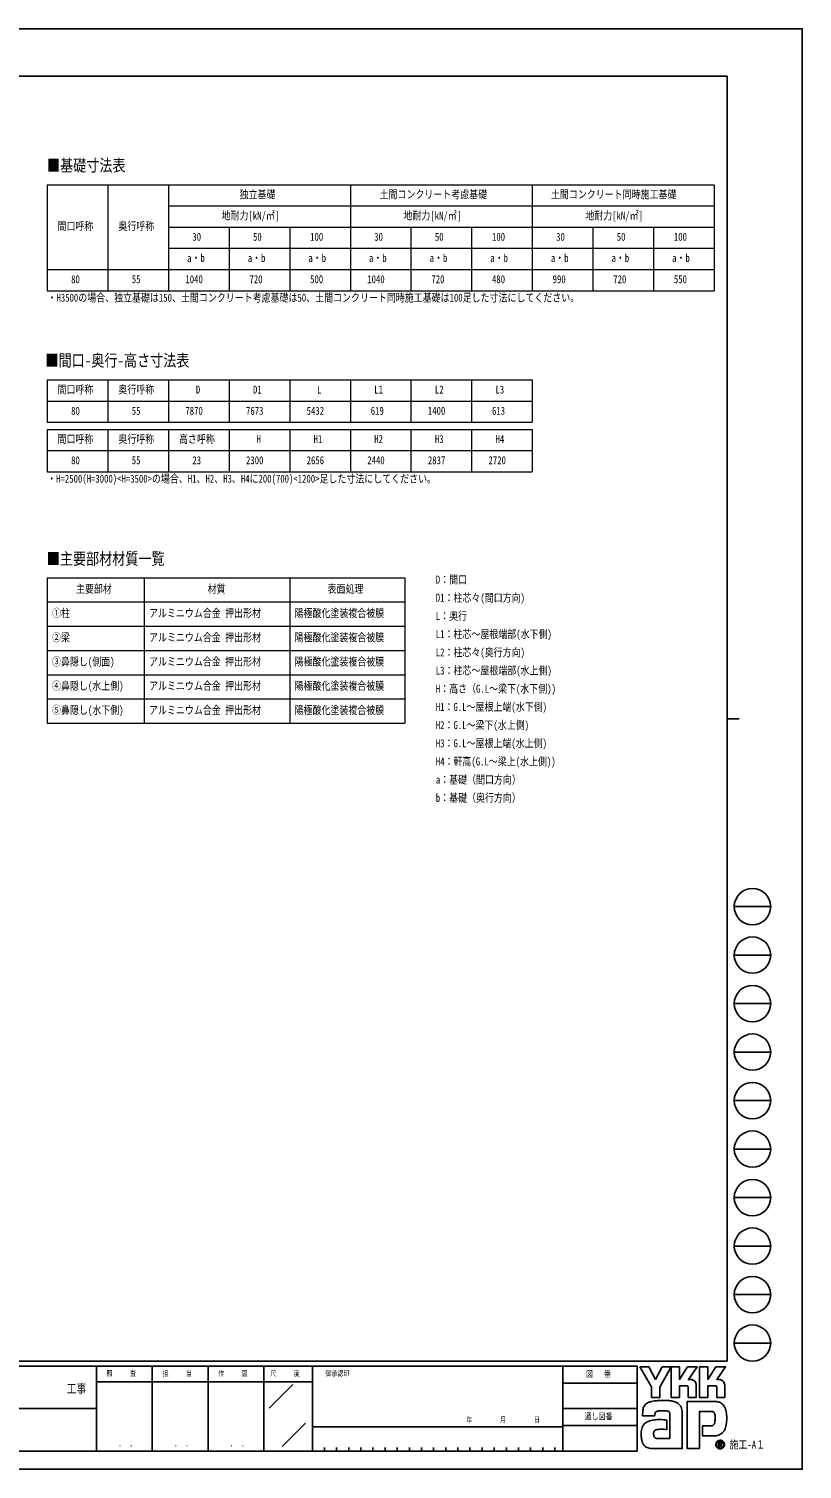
# Model space of a CAD drawing. Units: millimetres, scale not verified. Extents: x -16820 to 16820, y -11880 to 11880.
# Drawn here: x 4063 to 16820, y -11880 to 11880 of the extents above; entities that cross this region are included whole.
import ezdxf
from ezdxf.enums import TextEntityAlignment as Align

# ---------------------------------------------------------------- set-up
doc = ezdxf.new("R2010")
doc.units = ezdxf.units.MM
doc.header["$LTSCALE"] = 50
doc.layers.add('0-1_TABLE1', color=7, linetype='Continuous', lineweight=18)
doc.layers.add('0-2_USER1', color=3, linetype='Continuous')
doc.layers.add('0-7_YKK_ZWAK', color=7, linetype='Continuous')
doc.styles.add('ＭＳ ゴシック', font='')
doc.styles.get('ＭＳ ゴシック').set_extended_font_data('MS Gothic')

msp = doc.modelspace()

# ---------------------------------------------------------------- linework, layer by layer
at = {"layer": '0-1_TABLE1'}
for p, q in [((4366.73, 9308.94), (15366.73, 9308.94)), ((4366.73, 9308.94), (4366.73, 7558.94)), ((5366.73, 9308.94), (5366.73, 7558.94)), ((6366.73, 9308.94), (6366.73, 7558.94)), ((9366.73, 9308.94), (9366.73, 7558.94)), ((12366.73, 9308.94), (12366.73, 7558.94)), ((6366.73, 8958.94), (15366.73, 8958.94)), ((6366.73, 8608.94), (15366.73, 8608.94)), ((7366.73, 8608.94), (7366.73, 7558.94)), ((8366.73, 8608.94), (8366.73, 7558.94)), ((10366.73, 8608.94), (10366.73, 7558.94)), ((11366.73, 8608.94), (11366.73, 7558.94)), ((13366.73, 8608.94), (13366.73, 7558.94)), ((14366.73, 8608.94), (14366.73, 7558.94)), ((6366.73, 8258.94), (15366.73, 8258.94)), ((4366.73, 7908.94), (15366.73, 7908.94)), ((4366.73, 7558.94), (15366.73, 7558.94)), ((4366.73, 6088.59), (12366.73, 6088.59)), ((4366.73, 6088.59), (4366.73, 5388.59)), ((5366.73, 6088.59), (5366.73, 5388.59)), ((6366.73, 6088.59), (6366.73, 5388.59)), ((7366.73, 6088.59), (7366.73, 5388.59)), ((8366.73, 6088.59), (8366.73, 5388.59)), ((9366.73, 6088.59), (9366.73, 5388.59)), ((10366.73, 6088.59), (10366.73, 5388.59)), ((11366.73, 6088.59), (11366.73, 5388.59)), ((12366.73, 6088.59), (12366.73, 5388.59)), ((4366.73, 5738.59), (12366.73, 5738.59)), ((4366.73, 5388.59), (12366.73, 5388.59)), ((4366.73, 5272.59), (12366.73, 5272.59)), ((4366.73, 5272.59), (4366.73, 4572.59)), ((5366.73, 5272.59), (5366.73, 4572.59)), ((6366.73, 5272.59), (6366.73, 4572.59)), ((7366.73, 5272.59), (7366.73, 4572.59)), ((8366.73, 5272.59), (8366.73, 4572.59)), ((9366.73, 5272.59), (9366.73, 4572.59)), ((10366.73, 5272.59), (10366.73, 4572.59)), ((11366.73, 5272.59), (11366.73, 4572.59)), ((12366.73, 5272.59), (12366.73, 4572.59)), ((4366.73, 4922.59), (12366.73, 4922.59)), ((4366.73, 4572.59), (12366.73, 4572.59)), ((4366.73, 2825.94), (10266.73, 2825.94)), ((4366.73, 2825.94), (4366.73, 425.94)), ((5966.73, 2825.94), (5966.73, 425.94)), ((8366.73, 2825.94), (8366.73, 425.94)), ((10266.73, 2825.94), (10266.73, 425.94)), ((4366.73, 2425.94), (10266.73, 2425.94)), ((4366.73, 2025.94), (10266.73, 2025.94)), ((4366.73, 1625.94), (10266.73, 1625.94)), ((4366.73, 1225.94), (10266.73, 1225.94)), ((4366.73, 825.94), (10266.73, 825.94)), ((4366.73, 425.94), (10266.73, 425.94))]:
    msp.add_line(p, q, dxfattribs=at)
msp.add_lwpolyline([(15366.73, 9308.94), (15366.73, 8608.94), (15366.73, 7558.94)], dxfattribs=at)
at = {"layer": '0-7_YKK_ZWAK'}
for p, q in [((15580.08, 11100), (-15619.92, 11100)), ((15580.08, 11100), (15580.08, -10100)), ((15580.08, 500), (15780.08, 500)), ((15700.08, -2600), (16300.08, -2600)), ((15700.08, -3400), (16300.08, -3400)), ((15700.08, -4200), (16300.08, -4200)), ((15700.08, -5000), (16300.08, -5000)), ((15700.08, -5800), (16300.08, -5800)), ((15700.08, -6600), (16300.08, -6600)), ((15700.08, -7400), (16300.08, -7400)), ((15700.08, -8200), (16300.08, -8200)), ((15700.08, -9000), (16300.08, -9000)), ((15700.08, -9800), (16300.08, -9800)), ((15580.08, -10100), (-15619.92, -10100)), ((5180.08, -10180), (-19.92, -10180)), ((6100.08, -10180), (6100.08, -11580)), ((7020.08, -10180), (7020.08, -11580)), ((7940.08, -10180), (7940.08, -11580)), ((8740.08, -10180), (7940.08, -10180)), ((12870.08, -10180), (8740.08, -10180)), ((8740.08, -10180), (8740.08, -11580)), ((12870.08, -10180), (12870.08, -11580)), ((14100.08, -10180), (12870.08, -10180)), ((14100.08, -10180), (14100.08, -11580)), ((7940.08, -10440), (5180.08, -10440)), ((7940.08, -10440), (8740.08, -10440)), ((8028.42, -10873.16), (8420.15, -10481.43)), ((12870.08, -10460), (14100.08, -10460)), ((-19.92, -10880), (5180.08, -10880)), ((12870.08, -10880), (14100.08, -10880)), ((8242.69, -11503.95), (8627.57, -11119.07)), ((14100.08, -11160), (12870.08, -11160)), ((8740.08, -11180), (12870.08, -11180)), ((-19.92, -11580), (5180.08, -11580)), ((5180.08, -11580), (7940.08, -11580)), ((7940.08, -11580), (8740.08, -11580)), ((8740.08, -11580), (12870.08, -11580)), ((8940.08, -11520), (8940.08, -11580)), ((9140.08, -11520), (9140.08, -11580)), ((9340.08, -11520), (9340.08, -11580)), ((9540.08, -11520), (9540.08, -11580)), ((9740.08, -11520), (9740.08, -11580)), ((9940.08, -11520), (9940.08, -11580)), ((10140.08, -11520), (10140.08, -11580)), ((10340.08, -11520), (10340.08, -11580)), ((10540.08, -11520), (10540.08, -11580)), ((10740.08, -11520), (10740.08, -11580)), ((10940.08, -11520), (10940.08, -11580)), ((11140.08, -11520), (11140.08, -11580)), ((11340.08, -11520), (11340.08, -11580)), ((11540.08, -11520), (11540.08, -11580)), ((11740.08, -11520), (11740.08, -11580)), ((11940.08, -11520), (11940.08, -11580)), ((12140.08, -11520), (12140.08, -11580)), ((12340.08, -11520), (12340.08, -11580)), ((12540.08, -11520), (12540.08, -11580)), ((12740.08, -11520), (12740.08, -11580)), ((12870.08, -11580), (14100.08, -11580)), ((15466.69, -11535.92), (15466.69, -11535.92)), ((15516.66, -11422.88), (15516.66, -11422.88))]:
    msp.add_line(p, q, dxfattribs=at)
for points in [[(-16820, -11880), (16820, -11880), (16820, 11880), (-16820, 11880)], [(14144.08, -10192), (14291.32, -10192), (14401.89, -10400.4), (14512.16, -10192), (14659.51, -10192), (14470.69, -10527.96), (14470.69, -10696.54), (14336.39, -10696.54), (14336.39, -10523.43)]]:
    msp.add_lwpolyline(points, close=True, dxfattribs=at)
for points in [[(7940.08, -10180), (5180.08, -10180), (5180.08, -11580)], [(14922.19, -10506.44), (14795.08, -10506.44), (14795.08, -10696.39), (14659.66, -10696.39), (14659.66, -10192), (14795.08, -10192), (14795.08, -10398.34), (14928.28, -10192), (15087.35, -10192), (14944.64, -10400.85), (14949.7, -10400.85), (14955.28, -10400.85), (14961.01, -10400.85), (14966.53, -10400.85), (14971.46, -10400.85), (14975.44, -10400.85), (14978.1, -10400.85), (14979.07, -10400.85)], [(15390.05, -10506.44), (15263.08, -10506.44), (15263.08, -10696.54), (15127.58, -10696.54), (15127.58, -10192), (15263.08, -10192), (15263.08, -10398.34), (15396.13, -10192), (15555.21, -10192), (15412.49, -10400.85), (15417.6, -10400.85), (15423.21, -10400.85), (15428.95, -10400.85), (15434.45, -10400.85), (15439.37, -10400.85), (15443.32, -10400.85), (15445.97, -10400.85), (15446.93, -10400.85)], [(15018.02, -10408.85), (15034.2, -10418.09), (15047.89, -10430.13), (15058.9, -10444.47), (15067.02, -10460.6), (15072.04, -10477.99), (15073.77, -10496.14), (15073.77, -10696.87), (14941.64, -10696.87), (14941.64, -10525.64)], [(15485.93, -10408.85), (15502.15, -10418.09), (15515.9, -10430.13), (15526.96, -10444.47), (15535.13, -10460.6), (15540.19, -10477.99), (15541.92, -10496.14), (15541.92, -10696.54), (15409.5, -10696.54), (15409.5, -10525.64)], [(14419.18, -10929.25), (14409.89, -10934.48), (14402.64, -10940.87), (14397.15, -10948.33), (14393.17, -10956.78), (14390.42, -10966.12), (14388.64, -10976.28), (14387.56, -10987.16), (14386.92, -10998.67), (14186.98, -10999.16), (14187.56, -10971.81), (14188.67, -10941.09)], [(14830.83, -10876.66), (14836.51, -10899.61), (14839.72, -10924.17), (14840.74, -10950.34), (14840.74, -11540), (14358.21, -11540)], [(14495.79, -11062.11), (14533.63, -11064.61), (14563.38, -11067.94), (14582.84, -11071.07), (14589.82, -11072.93), (14589.82, -11225.89), (14567.69, -11223.56), (14543.42, -11222.24), (14518.59, -11221.73), (14494.75, -11221.81), (14473.47, -11222.25), (14456.33, -11222.84), (14444.9, -11223.35), (14440.74, -11223.57), (14423.45, -11226.73), (14408.54, -11231.68), (14396.01, -11238.45), (14385.87, -11247.08), (14378.11, -11257.59), (14372.73, -11270.02), (14369.74, -11284.4), (14369.14, -11300.76), (14371.05, -11318.75), (14374.87, -11333.63), (14380.37, -11345.67), (14387.31, -11355.16), (14395.44, -11362.38), (14404.54, -11367.62), (14414.35, -11371.16), (14424.64, -11373.29), (14637.05, -11373.29), (14637.05, -10980.3), (14637.11, -10972.5), (14636.7, -10964.89), (14635.71, -10957.55), (14634, -10950.58), (14631.45, -10944.1), (14627.94, -10938.19), (14623.35, -10932.95), (14617.55, -10928.5)], [(14617.55, -10928.5), (14605.09, -10923.61), (14585.18, -10919.46), (14559.76, -10916.41), (14530.83, -10914.78), (14500.33, -10914.91), (14470.25, -10917.14)], [(15315.48, -10926.03), (15124.78, -10926.03), (15124.78, -11540), (14924.92, -11540), (14924.92, -10763.17), (15389.41, -10763.17)], [(15514.85, -10818.05), (15527.89, -10834.5), (15537.65, -10850.44), (15544.46, -10864.86)], [(15498.25, -11283.89), (15479.8, -11298.23), (15460.58, -11309.5), (15440.73, -11317.92), (15420.4, -11323.68), (15399.74, -11326.98), (15378.88, -11328.04), (15173.44, -11328.04), (15173.44, -11166.65), (15289.29, -11166.65), (15310.65, -11166.35), (15329.43, -11164.54), (15345.54, -11159.81)], [(15383.31, -11043.99), (15383.06, -11018.53), (15381.84, -10995.59), (15378.97, -10975.45), (15373.75, -10958.37)], [(15498.42, -11450.39), (15498.33, -11448.04), (15498.03, -11445.79), (15497.55, -11443.62), (15496.87, -11441.55), (15496.01, -11439.59), (15494.96, -11437.75), (15493.73, -11436.03), (15492.32, -11434.45), (15490.47, -11432.81), (15488.41, -11431.38), (15486.16, -11430.17), (15483.73, -11429.17), (15481.11, -11428.39), (15478.33, -11427.83), (15475.4, -11427.49), (15472.31, -11427.37), (15441.99, -11427.37), (15441.99, -11516.56), (15451.16, -11516.56), (15451.16, -11436.47), (15472.31, -11436.47), (15474.49, -11436.54), (15476.55, -11436.75), (15478.47, -11437.11), (15480.25, -11437.6), (15481.89, -11438.22), (15483.37, -11438.98), (15484.7, -11439.87), (15485.86, -11440.89)], [(15489.44, -11450.39), (15488.88, -11454.67), (15487.35, -11458.05), (15485.05, -11460.63), (15482.18, -11462.5), (15478.97, -11463.78), (15475.62, -11464.56), (15472.33, -11464.96), (15469.31, -11465.06), (15461.38, -11465.06), (15465.38, -11471.88), (15491.57, -11516.86), (15502.06, -11516.86), (15476.8, -11473.56), (15479.17, -11473.09), (15481.42, -11472.5), (15483.56, -11471.78), (15485.58, -11470.93), (15487.47, -11469.96), (15489.23, -11468.86), (15490.85, -11467.64), (15492.32, -11466.3)]]:
    msp.add_lwpolyline(points, dxfattribs=at)
for centre in [(16000.08, -2600), (16000.08, -3400), (16000.08, -4200), (16000.08, -5000), (16000.08, -5800), (16000.08, -6600), (16000.08, -7400), (16000.08, -8200), (16000.08, -9000), (16000.08, -9800)]:
    msp.add_circle(centre, 300, dxfattribs=at)
for centre, radius, start, end in [((14979.26, -10500.76), 99.91, 78.26798, 90.11215), ((14980.7, -10493.48), 92.5, 66.19963, 78.22058), ((15447.12, -10500.93), 100.09, 78.27851, 90.10826), ((15448.5, -10493.92), 92.94, 66.2483, 78.23226), ((14922.9, -10525.17), 18.75, 358.57817, 92.1683), ((15390.84, -10525.08), 18.66, 358.29941, 92.43455), ((14551.22, -10961.83), 363.14, 171.55622, 176.72493), ((14428.16, -10943.47), 238.72, 163.48385, 171.57982), ((14366.42, -10925.15), 174.32, 152.2125, 163.4865), ((14339.75, -10911.36), 144.29, 138.03852, 152.12015), ((14339.73, -10912.03), 144.73, 122.60463, 137.83438), ((14358.86, -10942.98), 181.11, 108.37421, 122.42809), ((14389.17, -11050.77), 293, 100.93159, 107.35499), ((14488.21, -11531.27), 783.59, 97.86054, 101.37938), ((14534.71, -11854.32), 1109.97, 94.90201, 97.9576), ((14471.96, -11054.52), 135.93, 102.4979, 112.84632), ((14537.88, -11880.18), 1136.01, 91.6169, 94.94971), ((14498.26, -11167.97), 252.4, 96.37207, 102.75341), ((14533.48, -11696.24), 952.01, 87.51794, 91.66439), ((14545.84, -11431.1), 686.59, 81.92631, 87.59083), ((14582.35, -11180.92), 433.76, 73.67137, 82.05943), ((14636.5, -10999.67), 244.6, 60.60528, 73.9085), ((14658.67, -10955.46), 195.21, 52.17347, 59.90542), ((14678.5, -10929.79), 162.78, 43.55042, 52.14561), ((14689.43, -10919.23), 147.59, 34.48659, 43.50182), ((14689.5, -10919.01), 147.4, 25.58915, 34.43128), ((14676.39, -10925.15), 161.88, 17.43089, 25.54591), ((15316.57, -11024.04), 98.02, 77.94572, 90.63794), ((15325.08, -10984.07), 57.15, 60.20991, 77.92418), ((15381.82, -10976.85), 213.82, 78.73198, 87.96551), ((15388.09, -10944.79), 181.15, 69.03034, 78.69541), ((15393.93, -10929.2), 164.51, 59.39484, 68.9885), ((15396.64, -10924.46), 159.04, 50.3012, 59.3616), ((15395.65, -10925.57), 160.53, 42.05209, 50.28551), ((15316.37, -10971.25), 251.69, 14.76267, 25.00486), ((15162.01, -11013.32), 411.68, 7.9139, 14.95041), ((14339.71, -11250.68), 170.2, 142.04688, 153.80771), ((14333.9, -11246.51), 163.05, 130.60221, 141.94427), ((14343.5, -11258.05), 178.07, 120.60724, 130.53081), ((14362.46, -11290.29), 215.47, 112.58838, 120.58162), ((14387.97, -11351.6), 281.87, 106.61303, 112.59024), ((14428.1, -11486.45), 422.57, 99.87193, 106.59825), ((14450.58, -11613.09), 551.18, 94.78469, 99.91711), ((14461.52, -11739.08), 677.65, 90.80099, 94.81812), ((14463.18, -11832.9), 771.48, 87.57779, 90.82714), ((15326.88, -11117.71), 46.05, 293.91672, 314.09376), ((15330.61, -10973.68), 45.39, 39.8078, 59.75378), ((15320.6, -11112.17), 54.4, 314.78099, 333.92928), ((15322.85, -10979.62), 55.15, 22.65544, 39.38165), ((15280.2, -11092.55), 99.31, 334.00676, 347.34989), ((15169.99, -11067.03), 212.44, 347.14308, 355.40008), ((14928.81, -11046.31), 454.5, 355.2339, 0.29193), ((15076.6, -11059.17), 497.67, 347.15166, 352.97565), ((15007.83, -11035.74), 567.48, 2.54376, 8.01251), ((14944.68, -11042.01), 630.7, 352.8937, 357.82206), ((14919.45, -11040.38), 655.97, 357.76419, 2.60674), ((14552.53, -11293.95), 389.16, 174.55588, 182.47272), ((14769.99, -11290.53), 606.59, 181.90948, 187.89042), ((14435.93, -11282.78), 272.02, 164.97537, 174.56739), ((14514.77, -11326.42), 348.86, 187.80471, 196.36971), ((14369.83, -11265.16), 203.61, 153.89178, 164.94341), ((15466.81, -11472.76), 70.56, 90.09157, 179.92363), ((15466.8, -11472.62), 70.43, 44.93442, 90.08536), ((15364.91, -11133.55), 200.95, 311.57033, 318.66243), ((15341.65, -11113.15), 231.89, 318.67367, 325.29112), ((15401.44, -11157.7), 157.39, 326.23251, 339.61931), ((15253.62, -11100.47), 315.9, 339.22498, 347.31457), ((14380.02, -11366.23), 208.35, 196.3102, 208.20993), ((14321.34, -11397.46), 141.88, 208.29777, 223.35561), ((14308.1, -11409.1), 124.27, 223.64205, 239.63663), ((14319.09, -11389.12), 147.06, 239.8785, 253.65355), ((14339.2, -11320.03), 219.02, 253.69102, 263.74909), ((14356.23, -11168.39), 371.62, 263.68487, 270.30455), ((15466.38, -11472.84), 70.14, 179.86065, 225.14399), ((15466.36, -11472.53), 62.75, 134.8007, 180.12175), ((15466.11, -11472.93), 62.49, 179.75513, 225.29722), ((15466.71, -11472.84), 70.37, 224.94536, 269.98445), ((15466.55, -11472.18), 62.62, 89.86602, 135.149), ((15466.57, -11473.5), 62.42, 224.62822, 270.10973), ((15466.82, -11472.65), 63.1, 45.03108, 90.11509), ((15466.59, -11472.56), 63.35, 270.09072, 359.90926), ((15466.71, -11472.5), 70.72, 269.98802, 314.93777), ((15476.03, -11450.01), 13.41, 358.3894, 42.86139), ((15476.3, -11451.03), 22.14, 316.37674, 1.6565), ((15466.86, -11472.67), 63.09, 0.00643, 45.07115), ((15467.36, -11472.41), 69.88, 359.78949, 45.13288), ((15467.19, -11472.95), 70.06, 314.92572, 0.23508)]:
    msp.add_arc(centre, radius, start, end, dxfattribs=at)

# ---------------------------------------------------------------- texts
at = {"layer": '0-1_TABLE1', "style": 'ＭＳ ゴシック', "width": 0.8}
for s, p in [('独立基礎', (7540.33, 9043.94)), ('土間コンクリート考慮基礎', (9849.13, 9043.94)), ('土間コンクリート同時施工基礎', (12676.33, 9043.94)), ('地耐力[kN/㎡]', (7242.73, 8693.94)), ('地耐力[kN/㎡]', (10242.73, 8693.94)), ('地耐力[kN/㎡]', (13242.73, 8693.94)), ('間口呼称', (4535.53, 8518.94)), ('奥行呼称', (5540.33, 8518.94)), ('30', (6761.13, 8343.94)), ('50', (7761.13, 8343.94)), ('100', (8703.53, 8343.94)), ('30', (9761.13, 8343.94)), ('50', (10761.13, 8343.94)), ('100', (11703.53, 8343.94)), ('30', (12761.13, 8343.94)), ('50', (13761.13, 8343.94)), ('100', (14703.53, 8343.94)), ('a・b', (6674.73, 7993.94)), ('a・b', (7674.73, 7993.94)), ('a・b', (8674.73, 7993.94)), ('a・b', (9674.73, 7993.94)), ('a・b', (10674.73, 7993.94)), ('a・b', (11674.73, 7993.94)), ('a・b', (12674.73, 7993.94)), ('a・b', (13674.73, 7993.94)), ('a・b', (14674.73, 7993.94)), ('80', (4761.13, 7643.94)), ('55', (5761.13, 7643.94)), ('1040', (6645.93, 7643.94)), ('720', (7703.53, 7643.94)), ('500', (8703.53, 7643.94)), ('1040', (9645.93, 7643.94)), ('720', (10703.53, 7643.94)), ('480', (11703.53, 7643.94)), ('990', (12703.53, 7643.94)), ('720', (13703.53, 7643.94)), ('550', (14703.53, 7643.94)), ('間口呼称', (4535.53, 5823.59)), ('奥行呼称', (5540.33, 5823.59)), ('D', (6818.73, 5823.59)), ('D1', (7761.13, 5823.59)), ('L', (8818.73, 5823.59)), ('L1', (9761.13, 5823.59)), ('L2', (10761.13, 5823.59)), ('L3', (11761.13, 5823.59)), ('80', (4761.13, 5473.59)), ('55', (5761.13, 5473.59)), ('7870', (6645.93, 5473.59)), ('7673', (7645.93, 5473.59)), ('5432', (8645.93, 5473.59)), ('619', (9703.53, 5473.59)), ('1400', (10645.93, 5473.59)), ('613', (11703.53, 5473.59)), ('間口呼称', (4535.53, 5007.59)), ('奥行呼称', (5540.33, 5007.59)), ('高さ呼称', (6540.33, 5007.59)), ('H', (7818.73, 5007.59)), ('H1', (8761.13, 5007.59)), ('H2', (9761.13, 5007.59)), ('H3', (10761.13, 5007.59)), ('H4', (11761.13, 5007.59)), ('80', (4761.13, 4657.59)), ('55', (5761.13, 4657.59)), ('23', (6761.13, 4657.59)), ('2300', (7645.93, 4657.59)), ('2656', (8645.93, 4657.59)), ('2440', (9645.93, 4657.59)), ('2837', (10645.93, 4657.59)), ('2720', (11645.93, 4657.59)), ('主要部材', (4840.33, 2535.94)), ('材質', (7013.13, 2535.94)), ('表面処理', (8990.33, 2535.94)), ('①柱', (4446.73, 2135.94)), ('アルミニウム合金 押出形材', (6046.73, 2135.94)), ('陽極酸化塗装複合被膜', (8446.73, 2135.94)), ('②梁', (4446.73, 1735.94)), ('アルミニウム合金 押出形材', (6046.73, 1735.94)), ('陽極酸化塗装複合被膜', (8446.73, 1735.94)), ('③鼻隠し(側面)', (4446.73, 1335.94)), ('アルミニウム合金 押出形材', (6046.73, 1335.94)), ('陽極酸化塗装複合被膜', (8446.73, 1335.94)), ('④鼻隠し(水上側)', (4446.73, 935.94)), ('アルミニウム合金 押出形材', (6046.73, 935.94)), ('陽極酸化塗装複合被膜', (8446.73, 935.94)), ('⑤鼻隠し(水下側)', (4446.73, 535.94)), ('アルミニウム合金 押出形材', (6046.73, 535.94)), ('陽極酸化塗装複合被膜', (8446.73, 535.94))]:
    msp.add_text(s, height=132, dxfattribs=at).set_placement(p, align=Align.BOTTOM_LEFT)
at = {"layer": '0-2_USER1', "style": 'ＭＳ ゴシック', "width": 0.8}
for s, height, p in [('■基礎寸法表', 197.9, (4362.36, 9468.94)), ('・H3500の場合、独立基礎は150、土間コンクリート考慮基礎は50、土間コンクリート同時施工基礎は100足した寸法にしてください。', 132, (4371.9, 7339.31)), ('■間口-奥行-高さ寸法表', 197.9, (4337.51, 6251.68)), ('・H=2500(H=3000)<H=3500>の場合、H1、H2、H3、H4に200(700)<1200>足した寸法にしてください。', 132, (4366.73, 4353.23)), ('■主要部材材質一覧', 197.9, (4359.25, 2982.09)), ('D：間口', 132, (10776.65, 2688.72)), ('D1：柱芯々(間口方向)', 132, (10776.65, 2388.72)), ('L：奥行', 132, (10776.65, 2088.72)), ('L1：柱芯～屋根端部(水下側)', 132, (10776.65, 1788.72)), ('L2：柱芯々(奥行方向)', 132, (10776.65, 1488.72)), ('L3：柱芯～屋根端部(水上側)', 132, (10776.65, 1188.72)), ('H：高さ（G.L～梁下(水下側))', 132, (10776.65, 888.72)), ('H1：G.L～屋根上端(水下側)', 132, (10776.65, 588.72)), ('H2：G.L～梁下(水上側)', 132, (10776.65, 288.72)), ('H3：G.L～屋根上端(水上側)', 132, (10776.65, -11.28)), ('H4：軒高(G.L～梁上(水上側))', 132, (10776.65, -311.28)), ('a：基礎（間口方向）', 132, (10776.65, -611.28)), ('b：基礎（奥行方向）', 132, (10776.65, -911.28))]:
    msp.add_text(s, height=height, dxfattribs=at).set_placement(p, align=Align.BOTTOM_LEFT)
at = {"layer": '0-7_YKK_ZWAK', "style": 'ＭＳ ゴシック', "width": 0.8}
for s, height, p in [('照     査', 87.98, (5345.68, -10370)), ('担     当', 87.98, (6268.88, -10370)), ('作     図', 87.98, (7188.88, -10370)), ('尺     度', 87.98, (8045.68, -10370)), ('御承認印', 87.98, (8956.55, -10370)), ('図\u3000 番', 102.6, (13253.61, -10390)), ('工事', 146.6, (4689.33, -10669.86)), ('年        月        日', 87.98, (11279.63, -11132.86)), ('通し図番', 102.6, (13231.21, -11090)), ('施工-A１', 132, (15620.08, -11580)), ('． ．', 103.7, (5540, -11537.41)), ('． ．', 103.7, (6460, -11537.41)), ('． ．', 103.7, (7380, -11537.41))]:
    msp.add_text(s, height=height, dxfattribs=at).set_placement(p, align=Align.BOTTOM_LEFT)

doc.saveas('drawing.dxf')
